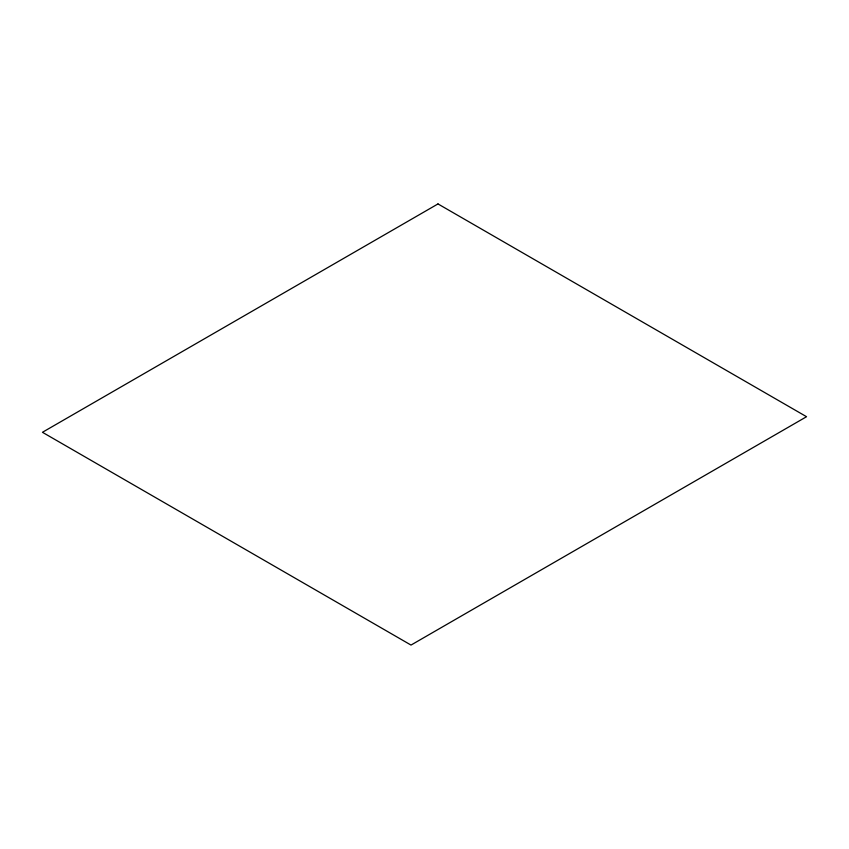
<?xml version="1.0" encoding="UTF-8"?>
<svg xmlns="http://www.w3.org/2000/svg" width="849" height="849" viewBox="0 0 849 849"><rect width="100%" height="100%" fill="white"/><g stroke="black" fill="none" stroke-linecap="round" stroke-linejoin="round"><path stroke-width="1.27" d="M437.988 203.93L42.45 432.29L411.012 645.07L806.55 416.71L437.988 203.93"/></g></svg>
